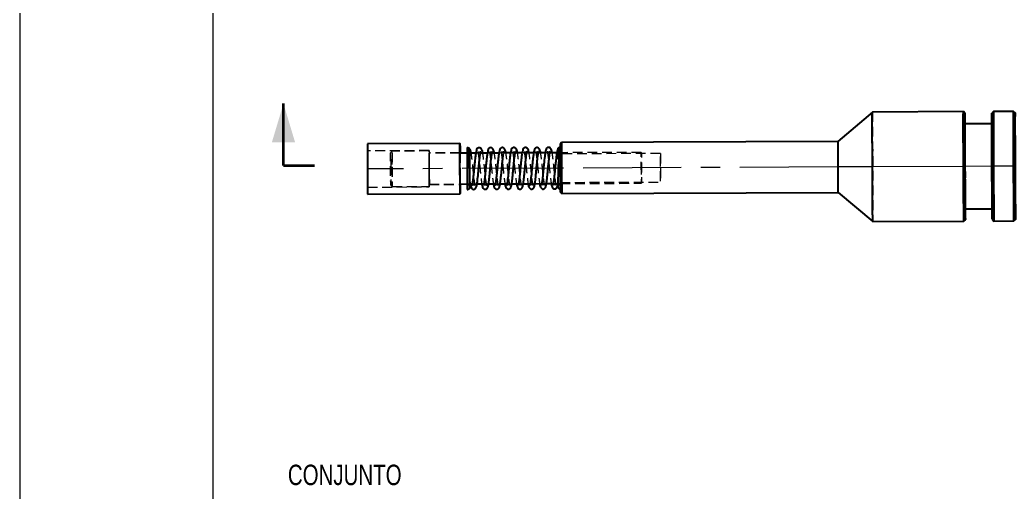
# Model space of a CAD drawing. Header units: millimetres. Extents: x 0 to 210, y 0 to 297.
# Drawn here: x 0 to 129.1, y 84.7 to 145.9 of the extents above; entities that cross this region are included whole.
import ezdxf

# ---------------------------------------------------------------- set-up
doc = ezdxf.new("R2010")
doc.units = ezdxf.units.MM
for name, pattern in [('CENTERX2', [20.32, 12.7, -2.54, 2.54, -2.54]), ('HIDDEN', [1.905, 1.27, -0.635]), ('PHANTOM', [12.7, 6.35, -1.27, 1.27, -1.27, 1.27, -1.27])]:
    doc.linetypes.add(name, pattern=pattern)
doc.layers.add('COTAS', color=7, linetype='Continuous')
doc.styles.add('SLDTEXTSTYLE1', font='TXT', dxfattribs={"width": 0.75})

# ---------------------------------------------------------------- blocks, each defined once
blk = doc.blocks.new('Bloco2')
at = {"color": 7, "linetype": 'Continuous', "lineweight": 18}
for p, q in [((0.04, 297.06), (0.04, 0.06)), ((25.04, 292.06), (25.04, 5.06))]:
    blk.add_line(p, q, dxfattribs=at)

msp = doc.modelspace()

# ---------------------------------------------------------------- linework, layer by layer
at = {"color": 7, "linetype": 'Continuous', "lineweight": 35}
msp.add_line((34.17, 127.04), (34.17, 135.04), dxfattribs=at)
at = {"color": 7, "linetype": 'Continuous', "lineweight": 25}
for p, q in [((110.5, 133.95), (106.02, 130.13)), ((122.3, 134), (110.5, 133.95)), ((110.5, 133.91), (110.5, 133.95)), ((122.5, 133.8), (122.3, 134)), ((122.3, 133.97), (122.3, 134)), ((126.2, 134.02), (126, 133.82)), ((128.8, 134.03), (126.2, 134.02)), ((129, 133.83), (128.8, 134.03)), ((128.8, 133.99), (128.8, 134.03)), ((125.99, 132.42), (122.51, 132.4)), ((122.51, 132.37), (122.51, 132.4)), ((57.05, 129.87), (45.05, 129.82)), ((57.98, 129.31), (57.98, 129.32)), ((70.22, 129.98), (70.02, 129.78)), ((106.02, 130.13), (70.22, 129.98)), ((106.02, 130.11), (106.02, 130.13)), ((57.97, 128.63), (57.05, 128.62)), ((59.11, 128.63), (58.32, 128.63)), ((60.61, 128.64), (59.7, 128.63)), ((62.11, 128.64), (61.2, 128.64)), ((63.61, 128.65), (62.7, 128.65)), ((65.11, 128.66), (64.2, 128.65)), ((66.61, 128.66), (65.7, 128.66)), ((68.11, 128.67), (67.2, 128.67)), ((69.61, 128.68), (68.7, 128.67)), ((57.07, 124.62), (57.99, 124.63)), ((58.34, 124.63), (58.65, 124.63)), ((59.26, 124.63), (60.15, 124.63)), ((60.76, 124.64), (61.65, 124.64)), ((62.26, 124.64), (63.15, 124.65)), ((63.76, 124.65), (64.65, 124.65)), ((65.26, 124.66), (66.15, 124.66)), ((66.76, 124.66), (67.65, 124.67)), ((68.26, 124.67), (69.15, 124.67)), ((45.08, 123.32), (57.08, 123.37)), ((70.05, 123.58), (70.25, 123.38)), ((70.25, 123.38), (106.05, 123.53)), ((106.05, 123.53), (110.56, 119.75)), ((122.56, 121.4), (126.04, 121.42)), ((110.56, 119.75), (122.36, 119.8)), ((122.36, 119.8), (122.56, 120)), ((126.06, 120.02), (126.26, 119.82)), ((126.26, 119.82), (128.86, 119.83)), ((128.86, 119.83), (129.06, 120.03))]:
    msp.add_line(p, q, dxfattribs=at)
at = {"color": 7, "linetype": 'HIDDEN', "lineweight": 18}
for p, q in [((126.01, 132.42), (125.99, 132.42)), ((53.05, 128.95), (45.05, 128.92)), ((48.25, 128.88), (48.05, 128.68)), ((53.05, 128.9), (48.25, 128.88)), ((57.05, 128.67), (53.05, 128.65)), ((57.05, 128.62), (53.05, 128.6)), ((58.32, 128.63), (57.97, 128.63)), ((59.7, 128.63), (59.11, 128.63)), ((61.2, 128.64), (60.61, 128.64)), ((62.7, 128.65), (62.11, 128.64)), ((64.2, 128.65), (63.61, 128.65)), ((65.7, 128.66), (65.11, 128.66)), ((67.2, 128.67), (66.61, 128.66)), ((68.7, 128.67), (68.11, 128.67)), ((70.02, 128.68), (69.61, 128.68)), ((70.05, 128.66), (70.02, 128.66)), ((83.02, 128.58), (70.02, 128.53)), ((80.55, 128.72), (70.05, 128.68)), ((45.07, 124.22), (53.07, 124.25)), ((48.07, 124.48), (48.27, 124.28)), ((48.27, 124.28), (53.07, 124.3)), ((53.07, 124.6), (57.07, 124.62)), ((53.07, 124.55), (57.07, 124.57)), ((57.08, 124.99), (57.08, 124.62)), ((57.99, 124.63), (58.34, 124.63)), ((58.65, 124.63), (59.26, 124.63)), ((60.15, 124.63), (60.76, 124.64)), ((61.65, 124.64), (62.26, 124.64)), ((63.15, 124.65), (63.76, 124.65)), ((64.65, 124.65), (65.26, 124.66)), ((66.15, 124.66), (66.76, 124.66)), ((67.65, 124.67), (68.26, 124.67)), ((69.15, 124.67), (70.04, 124.68)), ((70.04, 124.83), (83.04, 124.88)), ((70.04, 124.7), (70.07, 124.7)), ((70.07, 124.68), (80.57, 124.72)), ((70.05, 123.59), (70.05, 123.58)), ((126.04, 121.42), (126.05, 121.42)), ((126.06, 120.05), (126.06, 120.02))]:
    msp.add_line(p, q, dxfattribs=at)
at = {"color": 7, "linetype": 'PHANTOM', "lineweight": 35}
msp.add_line((34.17, 127.04), (38.17, 127.04), dxfattribs=at)
at = {"color": 7, "linetype": 'Continuous', "lineweight": 25, "flags": 128}
for points in [[(110.56, 119.75), (110.56, 119.75), (110.56, 119.8), (110.56, 119.93), (110.55, 120.14), (110.55, 120.43), (110.54, 120.79), (110.54, 121.23), (110.54, 121.73), (110.53, 122.29), (110.53, 122.91), (110.52, 123.57), (110.52, 124.27), (110.51, 125), (110.51, 125.75), (110.51, 126.52), (110.5, 127.29), (110.5, 128.05), (110.5, 128.8), (110.5, 129.53), (110.49, 130.22), (110.49, 130.88), (110.49, 131.49), (110.49, 132.04), (110.49, 132.53), (110.49, 132.96), (110.49, 133.32), (110.49, 133.6), (110.5, 133.8), (110.5, 133.91)], [(122.36, 119.8), (122.36, 119.8), (122.36, 119.85), (122.36, 119.98), (122.35, 120.19), (122.35, 120.48), (122.34, 120.84), (122.34, 121.28), (122.34, 121.78), (122.33, 122.34), (122.33, 122.96), (122.32, 123.62), (122.32, 124.32), (122.31, 125.05), (122.31, 125.8), (122.31, 126.57), (122.3, 127.34), (122.3, 128.1), (122.3, 128.85), (122.3, 129.58), (122.29, 130.27), (122.29, 130.93), (122.29, 131.54), (122.29, 132.09), (122.29, 132.59), (122.29, 133.01), (122.29, 133.37), (122.29, 133.65), (122.3, 133.85), (122.3, 133.97)], [(122.5, 133.77), (122.5, 133.65), (122.5, 133.45), (122.49, 133.17), (122.49, 132.81), (122.49, 132.39), (122.49, 131.89), (122.49, 131.34), (122.49, 130.73), (122.5, 130.07), (122.5, 129.38), (122.5, 128.66), (122.5, 127.91), (122.51, 127.16), (122.51, 126.4), (122.51, 125.64), (122.52, 124.9), (122.52, 124.19), (122.52, 123.51), (122.53, 122.87), (122.53, 122.28), (122.54, 121.74), (122.54, 121.27), (122.55, 120.86), (122.55, 120.53), (122.55, 120.28), (122.56, 120.11), (122.56, 120.02), (122.56, 120.01), (122.56, 120.09), (122.57, 120.25), (122.57, 120.49), (122.57, 120.8), (122.57, 121.2), (122.57, 121.4)], [(122.52, 132.4), (122.52, 132.75), (122.52, 133.12), (122.51, 133.41), (122.51, 133.62), (122.51, 133.75), (122.5, 133.8), (122.5, 133.77)], [(126.06, 120.02), (126.06, 120.02), (126.06, 120.07), (126.05, 120.2), (126.05, 120.41), (126.05, 120.7), (126.04, 121.07), (126.04, 121.51), (126.03, 122.02), (126.03, 122.58), (126.03, 123.2), (126.02, 123.86), (126.02, 124.56), (126.01, 125.29), (126.01, 126.03), (126.01, 126.79), (126, 127.55), (126, 128.3), (126, 129.04), (126, 129.75), (125.99, 130.42), (125.99, 131.05), (125.99, 131.64), (125.99, 132.16), (125.99, 132.62), (125.99, 133.02), (125.99, 133.33), (126, 133.57), (126, 133.73), (126, 133.81), (126, 133.82)], [(126.2, 134.02), (126.2, 133.98), (126.2, 133.86), (126.19, 133.66), (126.19, 133.38), (126.19, 133.03), (126.19, 132.6), (126.19, 132.11), (126.19, 131.55), (126.19, 130.95), (126.19, 130.29), (126.2, 129.59), (126.2, 128.87), (126.2, 128.12), (126.2, 127.35), (126.21, 126.59), (126.21, 125.82), (126.21, 125.07), (126.22, 124.34), (126.22, 123.64), (126.23, 122.98), (126.23, 122.36), (126.24, 121.8), (126.24, 121.3), (126.24, 120.86), (126.25, 120.5), (126.25, 120.21), (126.26, 120), (126.26, 119.87), (126.26, 119.82), (126.26, 119.82)], [(128.86, 119.83), (128.86, 119.83), (128.86, 119.88), (128.86, 120.01), (128.85, 120.22), (128.85, 120.51), (128.84, 120.87), (128.84, 121.31), (128.84, 121.81), (128.83, 122.37), (128.83, 122.99), (128.82, 123.65), (128.82, 124.35), (128.81, 125.08), (128.81, 125.83), (128.81, 126.6), (128.8, 127.37), (128.8, 128.13), (128.8, 128.88), (128.8, 129.61), (128.79, 130.3), (128.79, 130.96), (128.79, 131.57), (128.79, 132.12), (128.79, 132.61), (128.79, 133.04), (128.79, 133.39), (128.79, 133.67), (128.8, 133.87), (128.8, 133.99)], [(129, 133.8), (129, 133.68), (129, 133.48), (128.99, 133.2), (128.99, 132.84), (128.99, 132.41), (128.99, 131.92), (128.99, 131.37), (128.99, 130.76), (129, 130.1), (129, 129.41), (129, 128.69), (129, 127.94), (129.01, 127.18), (129.01, 126.42), (129.01, 125.67), (129.02, 124.93), (129.02, 124.22), (129.02, 123.54), (129.03, 122.9), (129.03, 122.3), (129.04, 121.77), (129.04, 121.3), (129.05, 120.89), (129.05, 120.56), (129.05, 120.31), (129.06, 120.14), (129.06, 120.04), (129.06, 120.04), (129.06, 120.11), (129.07, 120.27), (129.07, 120.51), (129.07, 120.83), (129.07, 121.22), (129.07, 121.69), (129.07, 122.21), (129.07, 122.79), (129.07, 123.43), (129.07, 124.1), (129.06, 124.81), (129.06, 125.55), (129.06, 126.3), (129.06, 127.06), (129.05, 127.82), (129.05, 128.56), (129.04, 129.29), (129.04, 129.99), (129.04, 130.65), (129.03, 131.27), (129.03, 131.83), (129.02, 132.34), (129.02, 132.78), (129.02, 133.14), (129.01, 133.44), (129.01, 133.65), (129, 133.78), (129, 133.83), (129, 133.8)], [(122.56, 121.4), (122.55, 121.42), (122.55, 121.52), (122.55, 121.7), (122.54, 121.96), (122.54, 122.29), (122.54, 122.7), (122.53, 123.16), (122.53, 123.69), (122.53, 124.26), (122.52, 124.87), (122.52, 125.51), (122.51, 126.18), (122.51, 126.86), (122.51, 127.53), (122.51, 128.2), (122.5, 128.84), (122.5, 129.46), (122.5, 130.04), (122.5, 130.57), (122.5, 131.05), (122.5, 131.46), (122.5, 131.8), (122.5, 132.07), (122.5, 132.26), (122.51, 132.37)], [(57.08, 124.62), (57.08, 124.56), (57.08, 124.19), (57.08, 123.87), (57.08, 123.63), (57.08, 123.47), (57.08, 123.38), (57.08, 123.38), (57.07, 123.47), (57.07, 123.63), (57.07, 123.88), (57.06, 124.19), (57.06, 124.57), (57.06, 125), (57.06, 125.47), (57.05, 125.98), (57.05, 126.49), (57.05, 127.02), (57.05, 127.53), (57.05, 128.02), (57.04, 128.47), (57.04, 128.88), (57.04, 129.22), (57.04, 129.5), (57.05, 129.71), (57.05, 129.83), (57.05, 129.87), (57.05, 129.83), (57.05, 129.7), (57.06, 129.5), (57.06, 129.22), (57.06, 128.87), (57.06, 128.62)], [(57.07, 124.62), (57.07, 124.57), (57.07, 124.6), (57.07, 124.71), (57.07, 124.9), (57.06, 125.16), (57.06, 125.48), (57.06, 125.85), (57.06, 126.25), (57.05, 126.66), (57.05, 127.07), (57.05, 127.46), (57.05, 127.82), (57.05, 128.13), (57.05, 128.38), (57.05, 128.56), (57.05, 128.65), (57.05, 128.67), (57.06, 128.62)]]:
    msp.add_lwpolyline(points, dxfattribs=at)
at = {"color": 7, "linetype": 'HIDDEN', "lineweight": 18, "flags": 128}
for points in [[(110.5, 133.95), (110.5, 133.95), (110.5, 133.9), (110.51, 133.77), (110.51, 133.56), (110.52, 133.27), (110.52, 132.91), (110.52, 132.47), (110.53, 131.97), (110.53, 131.41), (110.54, 130.79), (110.54, 130.13), (110.54, 129.43), (110.55, 128.7), (110.55, 127.95), (110.56, 127.18), (110.56, 126.41), (110.56, 125.65), (110.56, 124.9), (110.57, 124.18), (110.57, 123.48), (110.57, 122.82), (110.57, 122.22), (110.57, 121.66), (110.57, 121.17), (110.57, 120.74), (110.57, 120.39), (110.57, 120.11), (110.57, 119.91), (110.56, 119.79), (110.56, 119.75)], [(122.3, 134), (122.3, 134), (122.3, 133.95), (122.31, 133.82), (122.31, 133.61), (122.31, 133.32), (122.32, 132.96), (122.32, 132.52), (122.33, 132.02), (122.33, 131.46), (122.34, 130.84), (122.34, 130.18), (122.34, 129.48), (122.35, 128.75), (122.35, 128), (122.36, 127.23), (122.36, 126.47), (122.36, 125.7), (122.36, 124.95), (122.37, 124.23), (122.37, 123.53), (122.37, 122.87), (122.37, 122.27), (122.37, 121.71), (122.37, 121.22), (122.37, 120.79), (122.37, 120.44), (122.37, 120.16), (122.37, 119.96), (122.36, 119.84), (122.36, 119.8)], [(126, 133.82), (126, 133.8), (126.01, 133.71), (126.01, 133.54), (126.01, 133.29), (126.02, 132.96), (126.02, 132.55), (126.03, 132.08), (126.03, 131.54), (126.03, 130.95), (126.04, 130.31), (126.04, 129.63), (126.05, 128.92), (126.05, 128.18), (126.05, 127.42), (126.06, 126.66), (126.06, 125.91), (126.06, 125.16), (126.07, 124.44), (126.07, 123.75), (126.07, 123.09), (126.07, 122.48), (126.07, 121.93), (126.07, 121.43), (126.07, 121.01), (126.07, 120.65), (126.07, 120.37), (126.07, 120.17), (126.06, 120.05)], [(126.26, 119.82), (126.26, 119.85), (126.27, 119.97), (126.27, 120.17), (126.27, 120.45), (126.27, 120.81), (126.27, 121.23), (126.27, 121.73), (126.27, 122.28), (126.27, 122.89), (126.27, 123.55), (126.27, 124.24), (126.26, 124.97), (126.26, 125.72), (126.26, 126.48), (126.26, 127.25), (126.25, 128.02), (126.25, 128.77), (126.24, 129.5), (126.24, 130.2), (126.24, 130.86), (126.23, 131.48), (126.23, 132.04), (126.22, 132.54), (126.22, 132.98), (126.21, 133.34), (126.21, 133.63), (126.21, 133.84), (126.2, 133.97), (126.2, 134.02), (126.2, 134.02)], [(128.8, 134.03), (128.8, 134.03), (128.8, 133.98), (128.81, 133.85), (128.81, 133.64), (128.81, 133.35), (128.82, 132.99), (128.82, 132.55), (128.83, 132.05), (128.83, 131.49), (128.84, 130.87), (128.84, 130.21), (128.84, 129.51), (128.85, 128.78), (128.85, 128.03), (128.86, 127.26), (128.86, 126.49), (128.86, 125.73), (128.86, 124.98), (128.87, 124.25), (128.87, 123.56), (128.87, 122.9), (128.87, 122.29), (128.87, 121.74), (128.87, 121.25), (128.87, 120.82), (128.87, 120.46), (128.87, 120.18), (128.87, 119.98), (128.86, 119.87), (128.86, 119.83)], [(122.51, 132.4), (122.51, 132.4), (122.51, 132.34), (122.51, 132.21), (122.52, 131.99), (122.52, 131.69), (122.52, 131.32), (122.53, 130.88), (122.53, 130.39), (122.54, 129.84), (122.54, 129.24), (122.54, 128.62), (122.55, 127.96), (122.55, 127.29), (122.55, 126.61), (122.56, 125.94), (122.56, 125.28), (122.56, 124.65), (122.56, 124.05), (122.56, 123.49), (122.56, 122.99), (122.56, 122.54), (122.56, 122.16), (122.56, 121.86), (122.56, 121.63), (122.56, 121.48), (122.56, 121.41), (122.56, 121.4)], [(122.57, 121.4), (122.57, 121.66), (122.57, 122.18), (122.57, 122.77), (122.57, 123.4), (122.57, 124.07), (122.56, 124.78), (122.56, 125.52), (122.56, 126.27), (122.56, 127.03), (122.55, 127.79), (122.55, 128.53), (122.54, 129.26), (122.54, 129.96), (122.54, 130.62), (122.53, 131.24), (122.53, 131.8), (122.52, 132.31), (122.52, 132.4)], [(126.01, 132.39), (126.01, 132.42), (126.01, 132.36), (126.01, 132.22), (126.02, 132), (126.02, 131.7), (126.02, 131.34), (126.03, 130.9), (126.03, 130.4), (126.04, 129.85), (126.04, 129.26), (126.04, 128.63), (126.05, 127.97), (126.05, 127.3), (126.05, 126.63), (126.06, 125.95), (126.06, 125.3), (126.06, 124.66), (126.06, 124.06), (126.06, 123.51), (126.06, 123), (126.06, 122.56), (126.06, 122.18), (126.06, 121.87), (126.06, 121.64), (126.06, 121.49), (126.06, 121.42), (126.05, 121.44), (126.05, 121.53), (126.05, 121.71), (126.04, 121.97), (126.04, 122.31), (126.04, 122.71), (126.03, 123.18), (126.03, 123.7), (126.03, 124.27), (126.02, 124.89), (126.02, 125.53), (126.01, 126.19), (126.01, 126.87), (126.01, 127.55), (126.01, 128.21), (126, 128.86), (126, 129.48), (126, 130.06), (126, 130.59), (126, 131.06), (126, 131.48), (126, 131.82), (126, 132.09), (126, 132.28), (126.01, 132.39)], [(70.02, 129.36), (70.02, 129.37), (70.02, 129.29), (70.03, 129.13), (70.03, 128.89), (70.03, 128.58), (70.03, 128.21), (70.04, 127.79), (70.04, 127.33), (70.04, 126.85), (70.04, 126.37), (70.05, 125.89), (70.05, 125.45), (70.05, 125.04), (70.05, 124.68), (70.05, 124.39), (70.05, 124.17), (70.05, 124.03), (70.04, 123.98), (70.04, 124.01), (70.04, 124.13), (70.04, 124.33), (70.03, 124.61), (70.03, 124.95), (70.03, 125.35), (70.03, 125.79), (70.02, 126.26), (70.02, 126.74), (70.02, 127.23), (70.02, 127.69), (70.02, 128.12), (70.02, 128.5), (70.02, 128.83), (70.02, 129.09), (70.02, 129.27), (70.02, 129.36)], [(45.07, 125.39), (45.08, 125.03), (45.08, 124.72), (45.08, 124.48), (45.07, 124.31), (45.07, 124.23), (45.07, 124.23), (45.07, 124.32), (45.07, 124.48), (45.06, 124.72), (45.06, 125.03), (45.06, 125.4), (45.06, 125.8), (45.06, 126.24), (45.05, 126.68), (45.05, 127.13), (45.05, 127.55), (45.05, 127.94), (45.05, 128.27), (45.05, 128.55), (45.05, 128.75), (45.05, 128.88), (45.05, 128.92), (45.05, 128.88), (45.06, 128.75), (45.06, 128.55), (45.06, 128.27), (45.06, 127.93), (45.07, 127.54), (45.07, 127.12), (45.07, 126.68), (45.07, 126.23), (45.07, 125.8), (45.07, 125.39)], [(48.07, 127.1), (48.07, 126.68), (48.07, 126.26), (48.07, 125.84), (48.07, 125.46), (48.07, 125.13), (48.07, 124.85), (48.07, 124.65), (48.07, 124.52), (48.07, 124.48), (48.07, 124.53), (48.07, 124.66), (48.07, 124.87), (48.06, 125.14), (48.06, 125.48), (48.06, 125.86), (48.06, 126.28), (48.05, 126.7), (48.05, 127.12), (48.05, 127.52), (48.05, 127.88), (48.05, 128.18), (48.05, 128.42), (48.05, 128.59), (48.05, 128.67), (48.05, 128.67), (48.06, 128.58), (48.06, 128.41), (48.06, 128.17), (48.06, 127.86), (48.07, 127.5), (48.07, 127.1)], [(48.27, 127.15), (48.27, 127.56), (48.26, 127.94), (48.26, 128.27), (48.26, 128.53), (48.26, 128.73), (48.25, 128.85), (48.25, 128.88), (48.25, 128.84), (48.25, 128.71), (48.25, 128.51), (48.25, 128.23), (48.25, 127.9), (48.25, 127.52), (48.25, 127.1), (48.25, 126.67), (48.26, 126.23), (48.26, 125.81), (48.26, 125.41), (48.26, 125.06), (48.26, 124.76), (48.27, 124.53), (48.27, 124.37), (48.27, 124.29), (48.27, 124.3), (48.27, 124.38), (48.27, 124.55), (48.28, 124.79), (48.28, 125.1), (48.27, 125.45), (48.27, 125.85), (48.27, 126.28), (48.27, 126.72), (48.27, 127.15)], [(53.07, 125.43), (53.08, 125.06), (53.08, 124.76), (53.07, 124.51), (53.07, 124.35), (53.07, 124.26), (53.07, 124.27), (53.07, 124.35), (53.07, 124.52), (53.06, 124.76), (53.06, 125.07), (53.06, 125.43), (53.06, 125.84), (53.06, 126.27), (53.05, 126.72), (53.05, 127.16), (53.05, 127.58), (53.05, 127.97), (53.05, 128.31), (53.05, 128.58), (53.05, 128.79), (53.05, 128.91), (53.05, 128.95), (53.05, 128.91), (53.06, 128.79), (53.06, 128.58), (53.06, 128.3), (53.06, 127.97), (53.07, 127.58), (53.07, 127.16), (53.07, 126.71), (53.07, 126.27), (53.07, 125.83), (53.07, 125.43)], [(53.07, 127.17), (53.07, 126.74), (53.07, 126.3), (53.07, 125.88), (53.07, 125.48), (53.07, 125.12), (53.07, 124.81), (53.07, 124.57), (53.07, 124.4), (53.07, 124.32), (53.07, 124.31), (53.07, 124.39), (53.07, 124.55), (53.06, 124.78), (53.06, 125.08), (53.06, 125.43), (53.06, 125.83), (53.06, 126.25), (53.05, 126.69), (53.05, 127.12), (53.05, 127.54), (53.05, 127.92), (53.05, 128.25), (53.05, 128.53), (53.05, 128.73), (53.05, 128.86), (53.05, 128.9), (53.05, 128.87), (53.06, 128.75), (53.06, 128.55), (53.06, 128.29), (53.06, 127.96), (53.07, 127.58), (53.07, 127.17)], [(53.07, 125.58), (53.07, 125.24), (53.07, 124.96), (53.07, 124.75), (53.07, 124.61), (53.07, 124.56), (53.07, 124.58), (53.07, 124.7), (53.07, 124.88), (53.06, 125.14), (53.06, 125.46), (53.06, 125.83), (53.06, 126.23), (53.05, 126.64), (53.05, 127.05), (53.05, 127.45), (53.05, 127.81), (53.05, 128.12), (53.05, 128.36), (53.05, 128.54), (53.05, 128.64), (53.05, 128.65), (53.06, 128.58), (53.06, 128.43), (53.06, 128.2), (53.06, 127.91), (53.06, 127.57), (53.07, 127.18), (53.07, 126.77), (53.07, 126.36), (53.07, 125.96), (53.07, 125.58)], [(53.07, 127.1), (53.07, 126.68), (53.07, 126.27), (53.07, 125.86), (53.07, 125.49), (53.07, 125.17), (53.07, 124.91), (53.07, 124.73), (53.07, 124.63), (53.07, 124.61), (53.07, 124.68), (53.07, 124.83), (53.06, 125.07), (53.06, 125.37), (53.06, 125.72), (53.06, 126.11), (53.06, 126.53), (53.05, 126.94), (53.05, 127.35), (53.05, 127.72), (53.05, 128.04), (53.05, 128.3), (53.05, 128.48), (53.05, 128.58), (53.05, 128.6), (53.06, 128.53), (53.06, 128.37), (53.06, 128.14), (53.06, 127.84), (53.06, 127.49), (53.07, 127.1)], [(57.06, 128.62), (57.06, 128.46), (57.07, 128.01), (57.07, 127.52), (57.07, 127.01), (57.07, 126.49), (57.08, 125.97), (57.08, 125.47), (57.08, 124.99)], [(58, 124.54), (58, 124.62), (58, 124.8), (58, 125.04), (58, 125.35), (58, 125.72), (58, 126.12), (58, 126.54), (58, 126.96), (57.99, 127.37), (57.99, 127.75), (57.99, 128.09), (57.99, 128.36), (57.98, 128.57), (57.98, 128.69), (57.98, 128.73), (57.98, 128.68), (57.98, 128.55), (57.98, 128.34), (57.98, 128.06), (57.98, 127.72), (57.98, 127.34), (57.98, 126.93), (57.98, 126.5), (57.98, 126.08), (57.99, 125.68), (57.99, 125.32), (57.99, 125.02), (57.99, 124.78), (58, 124.61), (58, 124.53), (58, 124.54)], [(70.02, 128.76), (70.02, 128.68), (70.02, 128.5), (70.02, 128.26), (70.02, 127.95), (70.02, 127.59), (70.02, 127.19), (70.02, 126.77), (70.03, 126.34), (70.03, 125.93), (70.03, 125.55), (70.03, 125.22), (70.04, 124.94), (70.04, 124.74), (70.04, 124.62), (70.04, 124.58), (70.04, 124.62), (70.04, 124.75), (70.04, 124.96), (70.04, 125.24), (70.04, 125.58), (70.04, 125.96), (70.04, 126.38), (70.04, 126.8), (70.04, 127.22), (70.03, 127.62), (70.03, 127.98), (70.03, 128.28), (70.03, 128.52), (70.03, 128.69), (70.02, 128.77), (70.02, 128.76)], [(70.04, 127.17), (70.04, 126.76), (70.04, 126.34), (70.04, 125.94), (70.04, 125.57), (70.04, 125.24), (70.04, 124.99), (70.04, 124.8), (70.04, 124.7), (70.04, 124.68), (70.04, 124.75), (70.04, 124.91), (70.03, 125.14), (70.03, 125.44), (70.03, 125.79), (70.03, 126.19), (70.03, 126.6), (70.02, 127.02), (70.02, 127.42), (70.02, 127.79), (70.02, 128.11), (70.02, 128.37), (70.02, 128.55), (70.02, 128.66), (70.02, 128.67), (70.03, 128.6), (70.03, 128.45), (70.03, 128.21), (70.03, 127.92), (70.03, 127.56), (70.04, 127.17)], [(70.04, 127.16), (70.04, 126.75), (70.04, 126.34), (70.04, 125.94), (70.04, 125.58), (70.04, 125.26), (70.04, 125), (70.04, 124.82), (70.04, 124.72), (70.04, 124.7), (70.04, 124.77), (70.04, 124.92), (70.03, 125.15), (70.03, 125.45), (70.03, 125.8), (70.03, 126.19), (70.03, 126.6), (70.02, 127.01), (70.02, 127.41), (70.02, 127.78), (70.02, 128.1), (70.02, 128.35), (70.02, 128.54), (70.02, 128.64), (70.02, 128.66), (70.03, 128.58), (70.03, 128.43), (70.03, 128.2), (70.03, 127.9), (70.03, 127.55), (70.04, 127.16)], [(70.02, 128.52), (70.03, 128.51), (70.03, 128.43), (70.03, 128.26), (70.03, 128.01), (70.03, 127.7), (70.04, 127.35), (70.04, 126.96), (70.04, 126.56), (70.04, 126.17), (70.04, 125.8), (70.04, 125.47), (70.04, 125.2), (70.04, 124.99), (70.04, 124.87), (70.04, 124.83), (70.04, 124.87), (70.04, 125), (70.03, 125.21), (70.03, 125.49), (70.03, 125.82), (70.03, 126.2), (70.03, 126.59), (70.02, 126.99), (70.02, 127.37), (70.02, 127.73), (70.02, 128.03), (70.02, 128.27), (70.02, 128.43), (70.02, 128.52)], [(70.07, 127.17), (70.07, 126.76), (70.07, 126.34), (70.07, 125.94), (70.07, 125.57), (70.07, 125.24), (70.07, 124.99), (70.07, 124.8), (70.07, 124.7), (70.07, 124.68), (70.07, 124.75), (70.07, 124.91), (70.06, 125.14), (70.06, 125.44), (70.06, 125.79), (70.06, 126.19), (70.05, 126.6), (70.05, 127.02), (70.05, 127.42), (70.05, 127.79), (70.05, 128.11), (70.05, 128.37), (70.05, 128.55), (70.05, 128.66), (70.05, 128.67), (70.06, 128.6), (70.06, 128.45), (70.06, 128.21), (70.06, 127.92), (70.06, 127.56), (70.07, 127.17)], [(70.07, 127.16), (70.07, 126.75), (70.07, 126.34), (70.07, 125.94), (70.07, 125.58), (70.07, 125.26), (70.07, 125), (70.07, 124.82), (70.07, 124.72), (70.07, 124.7), (70.07, 124.77), (70.07, 124.92), (70.06, 125.15), (70.06, 125.45), (70.06, 125.8), (70.06, 126.19), (70.05, 126.6), (70.05, 127.01), (70.05, 127.41), (70.05, 127.78), (70.05, 128.1), (70.05, 128.35), (70.05, 128.54), (70.05, 128.64), (70.05, 128.66), (70.06, 128.58), (70.06, 128.43), (70.06, 128.2), (70.06, 127.9), (70.06, 127.55), (70.07, 127.16)], [(80.56, 126.23), (80.55, 126.64), (80.55, 127.06), (80.55, 127.46), (80.55, 127.83), (80.55, 128.16), (80.55, 128.41), (80.55, 128.6), (80.55, 128.7), (80.55, 128.72), (80.56, 128.65), (80.56, 128.49), (80.56, 128.26), (80.56, 127.96), (80.56, 127.61), (80.57, 127.21), (80.57, 126.8), (80.57, 126.38), (80.57, 125.98), (80.57, 125.61), (80.57, 125.29), (80.57, 125.03), (80.57, 124.85), (80.57, 124.74), (80.57, 124.73), (80.57, 124.8), (80.57, 124.95), (80.56, 125.19), (80.56, 125.48), (80.56, 125.84), (80.56, 126.23)], [(83.02, 128.57), (83.02, 128.57), (83.03, 128.48), (83.03, 128.31), (83.03, 128.07), (83.03, 127.76), (83.04, 127.41), (83.04, 127.02), (83.04, 126.62), (83.04, 126.23), (83.04, 125.85), (83.04, 125.53), (83.04, 125.25), (83.04, 125.05), (83.04, 124.92), (83.04, 124.88), (83.04, 124.93), (83.04, 125.06), (83.03, 125.27), (83.03, 125.55), (83.03, 125.88), (83.03, 126.25), (83.03, 126.65), (83.02, 127.05), (83.02, 127.43), (83.02, 127.78), (83.02, 128.09), (83.02, 128.33), (83.02, 128.49), (83.02, 128.57)]]:
    msp.add_lwpolyline(points, dxfattribs=at)
at = {"color": 7, "linetype": 'Continuous', "lineweight": 25}
for centre, radius, start, end in [((398.62, 128.09), 353.58, 179.7191, 180.7724), ((369.9, 128.02), 311.93, 179.7634, 180.7512), ((58.02, 129.01), 0.299, 358.3524, 90.4337), ((70.02, 129.06), 0.3, 90.1722, 144.5709), ((404.51, 128.11), 334.5, 179.7148, 180.7768), ((410.72, 128.14), 340.51, 179.6905, 180.801), ((488.34, 128.53), 382.33, 179.7627, 180.7492)]:
    msp.add_arc(centre, radius, start, end, dxfattribs=at)
at = {"color": 7, "linetype": 'HIDDEN', "lineweight": 18}
for centre, radius, start, end in [((-291.14, 125.23), 336.22, 359.9507, 0.7821), ((-216.6, 125.45), 274.61, 359.6831, 0.8085), ((70.02, 129.06), 0.299, 167.7071, 270.5006), ((-282.42, 125.11), 352.47, 359.7541, 0.7593), ((-289.38, 125.14), 359.63, 359.72, 0.7715), ((-232.87, 125.38), 338.92, 359.6879, 0.8036), ((-236.04, 125.38), 293.11, 0.0414, 0.6331), ((58.02, 129.01), 0.299, 270.073, 358.0204), ((-29.08, 125.17), 86.16, 359.6377, 0.2847), ((-18.16, 124.26), 63.24, 359.1483, 0.6175)]:
    msp.add_arc(centre, radius, start, end, dxfattribs=at)
at = {"color": 7, "linetype": 'Continuous', "lineweight": 25}
for points, knots in [([(58.03, 129.32), (58.02, 129.32), (57.99, 129.33), (57.97, 129.32), (57.97, 129.32)], [0, 0, 0, 0, 0.814461, 1, 1, 1, 1]), ([(58.02, 129.31), (58.02, 129.31), (58.02, 129.32), (58.03, 129.31), (58.03, 129.3)], [0, 0, 0, 0, 0.041319, 1, 1, 1, 1]), ([(58.5, 128.63), (58.48, 128.7), (58.46, 128.86), (58.39, 129.06), (58.28, 129.21), (58.16, 129.3), (58.08, 129.31), (58.04, 129.31)], [0, 0, 0, 0, 0.266931, 0.530335, 0.659474, 0.829253, 1, 1, 1, 1]), ([(60, 128.63), (59.98, 128.71), (59.96, 128.86), (59.89, 129.07), (59.78, 129.22), (59.64, 129.31), (59.53, 129.34), (59.4, 129.31), (59.19, 129.12), (59.2, 129.02), (59.09, 128.59), (59.03, 128.15), (58.98, 127.7), (58.93, 127.23), (58.89, 126.75), (58.84, 126.27), (58.8, 125.81), (58.75, 125.4), (58.71, 125.04), (58.67, 124.77), (58.64, 124.55), (58.62, 124.47), (58.62, 124.46), (58.62, 124.46)], [0, 0, 0, 0, 0.04634, 0.092067, 0.114485, 0.143959, 0.182736, 0.206427, 0.233475, 0.320391, 0.397395, 0.462673, 0.519166, 0.574102, 0.628821, 0.682313, 0.736313, 0.789687, 0.840288, 0.887288, 0.932208, 0.978562, 1, 1, 1, 1]), ([(61.5, 128.64), (61.48, 128.72), (61.46, 128.87), (61.39, 129.07), (61.28, 129.23), (61.14, 129.32), (61.03, 129.34), (60.9, 129.32), (60.69, 129.13), (60.7, 129.02), (60.59, 128.6), (60.53, 128.16), (60.48, 127.7), (60.43, 127.24), (60.38, 126.76), (60.34, 126.28), (60.3, 125.82), (60.25, 125.4), (60.21, 125.05), (60.17, 124.77), (60.14, 124.56), (60.12, 124.47), (60.12, 124.46), (60.12, 124.46)], [0, 0, 0, 0, 0.046339, 0.092067, 0.114485, 0.143959, 0.182736, 0.206428, 0.233476, 0.320391, 0.397395, 0.462673, 0.519167, 0.574102, 0.628821, 0.682313, 0.736313, 0.789687, 0.840288, 0.887289, 0.932208, 0.978561, 1, 1, 1, 1]), ([(63, 128.65), (62.98, 128.72), (62.96, 128.88), (62.89, 129.08), (62.78, 129.23), (62.64, 129.33), (62.53, 129.35), (62.4, 129.32), (62.19, 129.13), (62.2, 129.03), (62.09, 128.6), (62.03, 128.16), (61.98, 127.71), (61.93, 127.25), (61.88, 126.77), (61.84, 126.29), (61.8, 125.83), (61.75, 125.41), (61.71, 125.06), (61.67, 124.78), (61.64, 124.57), (61.62, 124.48), (61.62, 124.47), (61.62, 124.47)], [0, 0, 0, 0, 0.046339, 0.092067, 0.114485, 0.143958, 0.182736, 0.206428, 0.233476, 0.320391, 0.397395, 0.462673, 0.519167, 0.574102, 0.628821, 0.682313, 0.736313, 0.789687, 0.840288, 0.887288, 0.932208, 0.978561, 1, 1, 1, 1]), ([(64.5, 128.65), (64.48, 128.73), (64.46, 128.88), (64.39, 129.09), (64.28, 129.24), (64.14, 129.33), (64.03, 129.36), (63.9, 129.33), (63.69, 129.14), (63.7, 129.04), (63.59, 128.61), (63.53, 128.17), (63.48, 127.72), (63.43, 127.25), (63.38, 126.77), (63.34, 126.29), (63.3, 125.83), (63.25, 125.41), (63.21, 125.06), (63.17, 124.79), (63.14, 124.57), (63.12, 124.49), (63.12, 124.48), (63.12, 124.47)], [0, 0, 0, 0, 0.04634, 0.092067, 0.114486, 0.143959, 0.182736, 0.206428, 0.233476, 0.320391, 0.397395, 0.462673, 0.519167, 0.574102, 0.628821, 0.682313, 0.736313, 0.789687, 0.840288, 0.887288, 0.932208, 0.978561, 1, 1, 1, 1]), ([(66, 128.66), (65.98, 128.74), (65.96, 128.89), (65.89, 129.09), (65.78, 129.25), (65.64, 129.34), (65.53, 129.36), (65.4, 129.34), (65.19, 129.15), (65.2, 129.04), (65.09, 128.62), (65.03, 128.18), (64.98, 127.72), (64.93, 127.26), (64.88, 126.78), (64.84, 126.3), (64.8, 125.84), (64.75, 125.42), (64.71, 125.07), (64.67, 124.79), (64.64, 124.58), (64.62, 124.49), (64.62, 124.48), (64.62, 124.48)], [0, 0, 0, 0, 0.04634, 0.092067, 0.114485, 0.143959, 0.182736, 0.206427, 0.233475, 0.320391, 0.397395, 0.462673, 0.519167, 0.574101, 0.628821, 0.682312, 0.736313, 0.789688, 0.840288, 0.887289, 0.932208, 0.978562, 1, 1, 1, 1]), ([(67.5, 128.67), (67.48, 128.74), (67.46, 128.9), (67.39, 129.1), (67.28, 129.25), (67.14, 129.34), (67.03, 129.37), (66.9, 129.34), (66.69, 129.15), (66.7, 129.05), (66.59, 128.62), (66.53, 128.18), (66.48, 127.73), (66.43, 127.27), (66.38, 126.79), (66.34, 126.31), (66.3, 125.85), (66.25, 125.43), (66.21, 125.07), (66.17, 124.8), (66.14, 124.59), (66.12, 124.5), (66.12, 124.49), (66.12, 124.49)], [0, 0, 0, 0, 0.04634, 0.092067, 0.114485, 0.143959, 0.182736, 0.206428, 0.233476, 0.320391, 0.397395, 0.462673, 0.519167, 0.574102, 0.628821, 0.682313, 0.736313, 0.789687, 0.840288, 0.887289, 0.932208, 0.978561, 1, 1, 1, 1]), ([(68.29, 129.25), (68.25, 129.18), (68.18, 129.04), (68.09, 128.63), (68.03, 128.19), (67.98, 127.74), (67.93, 127.27), (67.88, 126.79), (67.84, 126.31), (67.8, 125.85), (67.75, 125.43), (67.71, 125.08), (67.67, 124.81), (67.64, 124.59), (67.62, 124.51), (67.62, 124.5), (67.62, 124.49)], [0, 0, 0, 0, 0.113389, 0.213848, 0.299009, 0.37271, 0.444378, 0.515763, 0.585549, 0.655996, 0.725628, 0.791641, 0.852957, 0.911559, 0.972032, 1, 1, 1, 1]), ([(69, 128.67), (68.98, 128.75), (68.96, 128.9), (68.89, 129.11), (68.78, 129.26), (68.64, 129.35), (68.53, 129.38), (68.4, 129.35), (68.33, 129.28), (68.29, 129.25)], [0, 0, 0, 0, 0.198477, 0.394331, 0.49035, 0.616588, 0.782675, 0.884151, 1, 1, 1, 1]), ([(69.79, 129.25), (69.75, 129.18), (69.68, 129.05), (69.59, 128.64), (69.53, 128.19), (69.48, 127.74), (69.43, 127.28), (69.38, 126.8), (69.34, 126.32), (69.3, 125.86), (69.25, 125.44), (69.21, 125.09), (69.17, 124.81), (69.14, 124.6), (69.12, 124.51), (69.12, 124.5), (69.12, 124.5)], [0, 0, 0, 0, 0.113389, 0.213848, 0.299009, 0.37271, 0.444377, 0.515763, 0.585548, 0.655996, 0.725628, 0.791641, 0.852958, 0.911559, 0.972031, 1, 1, 1, 1]), ([(70.02, 129.37), (70.01, 129.37), (69.96, 129.38), (69.89, 129.35), (69.82, 129.3), (69.77, 129.25), (69.74, 129.19), (69.73, 129.16), (69.73, 129.15)], [0, 0, 0, 0, 0.105858, 0.361607, 0.567063, 0.740402, 0.885616, 1, 1, 1, 1]), ([(69.74, 124.6), (69.74, 124.61), (69.75, 124.69), (69.77, 125.02), (69.8, 125.6), (69.84, 126.38), (69.87, 127.22), (69.91, 128.04), (69.94, 128.73), (69.98, 129.19), (70.01, 129.29), (70.02, 129.34)], [0, 0, 0, 0, 0.021581, 0.11374, 0.235623, 0.3584, 0.487696, 0.622893, 0.758937, 0.896753, 1, 1, 1, 1]), ([(58.34, 124.25), (58.34, 124.25), (58.34, 124.25), (58.34, 124.27), (58.34, 124.32), (58.34, 124.46), (58.34, 124.67), (58.33, 124.94), (58.33, 125.27), (58.33, 125.64), (58.33, 126.04), (58.32, 126.46), (58.32, 126.88), (58.32, 127.3), (58.32, 127.7), (58.32, 128.06), (58.32, 128.38), (58.32, 128.64), (58.32, 128.84), (58.32, 128.96), (58.32, 128.99), (58.32, 129)], [0, 0, 0, 0, 0.0008984, 0.0262457, 0.0691714, 0.1251398, 0.184051, 0.2435039, 0.3030888, 0.3627182, 0.4223669, 0.4820242, 0.5416852, 0.601347, 0.6610063, 0.7206576, 0.7802959, 0.8399073, 0.8994531, 0.9587978, 1, 1, 1, 1]), ([(58.38, 124.63), (58.39, 124.55), (58.42, 124.4), (58.48, 124.18), (58.6, 124), (58.74, 123.93), (58.84, 123.92), (58.98, 123.96), (59.1, 124.07), (59.16, 124.19), (59.22, 124.39), (59.26, 124.63), (59.3, 124.92), (59.34, 125.28), (59.39, 125.71), (59.43, 126.17), (59.48, 126.66), (59.52, 127.14), (59.57, 127.61), (59.62, 128.06), (59.67, 128.45), (59.72, 128.75), (59.73, 128.79), (59.74, 128.81)], [0, 0, 0, 0, 0.043999, 0.090958, 0.144814, 0.169412, 0.189594, 0.208763, 0.229953, 0.276157, 0.32295, 0.369634, 0.417234, 0.467705, 0.520493, 0.574153, 0.626978, 0.680952, 0.735303, 0.790227, 0.85227, 0.923406, 1, 1, 1, 1]), ([(59.88, 124.63), (59.89, 124.56), (59.92, 124.41), (59.98, 124.19), (60.1, 124.01), (60.24, 123.94), (60.34, 123.93), (60.48, 123.97), (60.6, 124.08), (60.66, 124.2), (60.72, 124.4), (60.76, 124.63), (60.8, 124.93), (60.84, 125.29), (60.89, 125.71), (60.93, 126.18), (60.98, 126.67), (61.02, 127.15), (61.07, 127.62), (61.12, 128.07), (61.17, 128.45), (61.22, 128.75), (61.23, 128.79), (61.24, 128.82)], [0, 0, 0, 0, 0.043999, 0.090957, 0.144813, 0.169411, 0.189594, 0.208763, 0.229953, 0.276157, 0.32295, 0.369634, 0.417234, 0.467704, 0.520493, 0.574153, 0.626978, 0.680953, 0.735303, 0.790227, 0.85227, 0.923406, 1, 1, 1, 1]), ([(61.38, 124.64), (61.39, 124.57), (61.42, 124.41), (61.48, 124.2), (61.6, 124.01), (61.74, 123.95), (61.84, 123.94), (61.98, 123.97), (62.1, 124.08), (62.16, 124.2), (62.22, 124.41), (62.26, 124.64), (62.3, 124.93), (62.34, 125.3), (62.39, 125.72), (62.43, 126.19), (62.48, 126.67), (62.52, 127.16), (62.57, 127.63), (62.62, 128.07), (62.67, 128.46), (62.72, 128.76), (62.73, 128.8), (62.74, 128.82)], [0, 0, 0, 0, 0.043999, 0.090957, 0.144813, 0.169411, 0.189593, 0.208763, 0.229953, 0.276157, 0.32295, 0.369634, 0.417234, 0.467705, 0.520493, 0.574153, 0.626978, 0.680953, 0.735303, 0.790227, 0.85227, 0.923406, 1, 1, 1, 1]), ([(62.88, 124.65), (62.89, 124.57), (62.92, 124.42), (62.98, 124.2), (63.1, 124.02), (63.24, 123.95), (63.34, 123.94), (63.48, 123.98), (63.6, 124.09), (63.66, 124.21), (63.72, 124.41), (63.76, 124.64), (63.8, 124.94), (63.84, 125.3), (63.89, 125.73), (63.93, 126.19), (63.98, 126.68), (64.02, 127.16), (64.07, 127.63), (64.12, 128.08), (64.17, 128.47), (64.22, 128.76), (64.23, 128.81), (64.24, 128.83)], [0, 0, 0, 0, 0.043999, 0.090957, 0.144814, 0.169411, 0.189593, 0.208763, 0.229953, 0.276157, 0.32295, 0.369634, 0.417234, 0.467705, 0.520493, 0.574153, 0.626978, 0.680953, 0.735303, 0.790227, 0.85227, 0.923406, 1, 1, 1, 1]), ([(64.38, 124.65), (64.39, 124.58), (64.42, 124.43), (64.48, 124.21), (64.6, 124.03), (64.74, 123.96), (64.84, 123.95), (64.98, 123.99), (65.1, 124.1), (65.16, 124.22), (65.22, 124.42), (65.26, 124.65), (65.3, 124.95), (65.34, 125.31), (65.39, 125.73), (65.43, 126.2), (65.48, 126.68), (65.52, 127.17), (65.57, 127.64), (65.62, 128.09), (65.67, 128.47), (65.72, 128.77), (65.73, 128.81), (65.74, 128.84)], [0, 0, 0, 0, 0.043999, 0.090958, 0.144814, 0.169412, 0.189594, 0.208763, 0.229953, 0.276157, 0.32295, 0.369633, 0.417234, 0.467705, 0.520493, 0.574153, 0.626978, 0.680953, 0.735303, 0.790227, 0.85227, 0.923406, 1, 1, 1, 1]), ([(65.88, 124.66), (65.89, 124.59), (65.92, 124.43), (65.98, 124.22), (66.1, 124.03), (66.24, 123.97), (66.34, 123.95), (66.48, 123.99), (66.6, 124.1), (66.66, 124.22), (66.72, 124.43), (66.76, 124.66), (66.8, 124.95), (66.84, 125.32), (66.89, 125.74), (66.93, 126.21), (66.98, 126.69), (67.02, 127.18), (67.07, 127.64), (67.12, 128.09), (67.17, 128.48), (67.22, 128.78), (67.23, 128.82), (67.24, 128.84)], [0, 0, 0, 0, 0.043999, 0.090957, 0.144813, 0.169411, 0.189593, 0.208763, 0.229953, 0.276157, 0.32295, 0.369634, 0.417234, 0.467705, 0.520493, 0.574153, 0.626978, 0.680953, 0.735303, 0.790227, 0.85227, 0.923406, 1, 1, 1, 1]), ([(67.38, 124.67), (67.39, 124.59), (67.42, 124.44), (67.48, 124.22), (67.6, 124.04), (67.74, 123.97), (67.84, 123.96), (67.98, 124), (68.1, 124.11), (68.16, 124.23), (68.22, 124.43), (68.26, 124.66), (68.3, 124.96), (68.34, 125.32), (68.39, 125.75), (68.43, 126.21), (68.48, 126.7), (68.52, 127.18), (68.57, 127.65), (68.62, 128.1), (68.67, 128.49), (68.72, 128.78), (68.73, 128.83), (68.74, 128.85)], [0, 0, 0, 0, 0.043999, 0.090957, 0.144814, 0.169412, 0.189593, 0.208764, 0.229953, 0.276157, 0.32295, 0.369634, 0.417234, 0.467705, 0.520493, 0.574153, 0.626978, 0.680952, 0.735303, 0.790227, 0.85227, 0.923406, 1, 1, 1, 1]), ([(58, 123.93), (58.02, 123.93), (58.09, 123.92), (58.17, 123.95), (58.24, 124), (58.29, 124.05), (58.32, 124.1), (58.33, 124.15), (58.34, 124.18), (58.34, 124.19), (58.34, 124.2), (58.34, 124.22), (58.34, 124.24), (58.34, 124.31), (58.35, 124.44), (58.35, 124.57), (58.35, 124.63)], [0, 0, 0, 0, 0.042105, 0.099408, 0.145174, 0.18371, 0.216071, 0.241779, 0.258825, 0.271242, 0.286293, 0.313159, 0.386554, 0.596128, 0.840248, 1, 1, 1, 1]), ([(68.88, 124.67), (68.89, 124.6), (68.92, 124.45), (68.98, 124.23), (69.1, 124.05), (69.24, 123.98), (69.34, 123.97), (69.48, 124.01), (69.6, 124.11), (69.66, 124.24), (69.71, 124.41), (69.73, 124.55), (69.74, 124.6)], [0, 0, 0, 0, 0.124469, 0.257308, 0.40966, 0.479244, 0.536336, 0.590566, 0.65051, 0.781215, 0.913586, 1, 1, 1, 1]), ([(69.74, 124.59), (69.74, 124.57), (69.74, 124.48), (69.74, 124.37), (69.74, 124.29), (69.74, 124.27), (69.74, 124.25), (69.75, 124.24), (69.75, 124.21), (69.76, 124.17), (69.8, 124.1), (69.87, 124.03), (69.96, 123.98), (70.02, 123.98), (70.04, 123.98)], [0, 0, 0, 0, 0.058635, 0.320254, 0.583372, 0.681696, 0.711812, 0.730313, 0.747718, 0.775577, 0.81837, 0.889674, 0.953976, 1, 1, 1, 1])]:
    msp.add_open_spline(points, degree=3, knots=knots, dxfattribs=at)
at = {"color": 7, "linetype": 'HIDDEN', "lineweight": 18}
for points, knots in [([(58.06, 129.28), (58.07, 129.2), (58.1, 129.04), (58.14, 128.47), (58.19, 127.73), (58.22, 127.01), (58.24, 126.58), (58.25, 126.43)], [0, 0, 0, 0, 0.225645, 0.448391, 0.669747, 0.881443, 1, 1, 1, 1]), ([(69.73, 129.15), (69.73, 129.14), (69.73, 129.13), (69.72, 129.11), (69.72, 129.1), (69.72, 129.08), (69.72, 129.08), (69.72, 129.07)], [0, 0, 0, 0, 0.120319, 0.211167, 0.325353, 0.534893, 1, 1, 1, 1]), ([(70.02, 129.34), (70.02, 129.35), (70.02, 129.36), (70.02, 129.36), (70.02, 129.36)], [0, 0, 0, 0, 0.870421, 1, 1, 1, 1]), ([(58.03, 128.73), (58.02, 128.73), (58.01, 128.72), (57.99, 128.73), (57.99, 128.73)], [0, 0, 0, 0, 0.689581, 1, 1, 1, 1]), ([(58.04, 128.71), (58.03, 128.71), (58.03, 128.72), (58.02, 128.71), (58.02, 128.71)], [0, 0, 0, 0, 0.952665, 1, 1, 1, 1]), ([(58.34, 124.84), (58.34, 124.84), (58.35, 124.84), (58.35, 124.84), (58.35, 124.84), (58.35, 124.84), (58.35, 124.85), (58.35, 124.86), (58.35, 124.87), (58.34, 124.88), (58.34, 124.91), (58.34, 124.97), (58.33, 125.1), (58.31, 125.44), (58.28, 126.01), (58.23, 126.78), (58.19, 127.51), (58.14, 128.11), (58.1, 128.53), (58.07, 128.64), (58.06, 128.69)], [0, 0, 0, 0, 0.003319, 0.006031, 0.007502, 0.008562, 0.00962, 0.011019, 0.012705, 0.016382, 0.019936, 0.031731, 0.059355, 0.114637, 0.27638, 0.429134, 0.580627, 0.729493, 0.877794, 1, 1, 1, 1]), ([(58.62, 124.46), (58.62, 124.45), (58.62, 124.45), (58.63, 124.46), (58.7, 124.51), (58.83, 124.54), (58.91, 124.52), (58.98, 124.48), (59.02, 124.46), (59.02, 124.46), (58.99, 124.61), (58.95, 124.85), (58.9, 125.18), (58.85, 125.6), (58.8, 126.08), (58.75, 126.57), (58.7, 127.06), (58.65, 127.53), (58.6, 127.96), (58.55, 128.32), (58.52, 128.54), (58.5, 128.62), (58.5, 128.63)], [0, 0, 0, 0, 0.002939, 0.033807, 0.061526, 0.086231, 0.113446, 0.147162, 0.182115, 0.215188, 0.276683, 0.342663, 0.413089, 0.489133, 0.566513, 0.642335, 0.715363, 0.78838, 0.860599, 0.930454, 0.997061, 1, 1, 1, 1]), ([(59.74, 128.81), (59.7, 128.79), (59.65, 128.74), (59.55, 128.72), (59.43, 128.72), (59.37, 128.75), (59.37, 128.72), (59.39, 128.63), (59.43, 128.43), (59.47, 128.13), (59.52, 127.74), (59.57, 127.3), (59.62, 126.82), (59.67, 126.32), (59.73, 125.81), (59.78, 125.35), (59.83, 124.96), (59.86, 124.73), (59.88, 124.64), (59.88, 124.63)], [0, 0, 0, 0, 0.036955, 0.066617, 0.130423, 0.175442, 0.206625, 0.238605, 0.304394, 0.373965, 0.447911, 0.524778, 0.601853, 0.68101, 0.762947, 0.84577, 0.923516, 0.996219, 1, 1, 1, 1]), ([(60.12, 124.46), (60.12, 124.46), (60.12, 124.46), (60.13, 124.47), (60.2, 124.52), (60.33, 124.54), (60.41, 124.52), (60.48, 124.49), (60.52, 124.46), (60.52, 124.47), (60.49, 124.62), (60.45, 124.85), (60.4, 125.19), (60.35, 125.61), (60.3, 126.08), (60.25, 126.58), (60.2, 127.07), (60.15, 127.53), (60.1, 127.96), (60.05, 128.33), (60.02, 128.54), (60, 128.63), (60, 128.63)], [0, 0, 0, 0, 0.002939, 0.033807, 0.061527, 0.08623, 0.113445, 0.147161, 0.182114, 0.215187, 0.276682, 0.342662, 0.413089, 0.489133, 0.566512, 0.642334, 0.715363, 0.78838, 0.860599, 0.930455, 0.997062, 1, 1, 1, 1]), ([(61.24, 128.82), (61.2, 128.79), (61.15, 128.75), (61.05, 128.73), (60.93, 128.72), (60.87, 128.76), (60.87, 128.73), (60.89, 128.64), (60.93, 128.44), (60.97, 128.13), (61.02, 127.75), (61.07, 127.31), (61.12, 126.83), (61.17, 126.32), (61.23, 125.82), (61.28, 125.36), (61.33, 124.97), (61.36, 124.73), (61.38, 124.64), (61.38, 124.64)], [0, 0, 0, 0, 0.036956, 0.066618, 0.130424, 0.175443, 0.206626, 0.238605, 0.304393, 0.373966, 0.447912, 0.524777, 0.601854, 0.68101, 0.762947, 0.845771, 0.923517, 0.996219, 1, 1, 1, 1]), ([(61.62, 124.47), (61.62, 124.47), (61.62, 124.46), (61.63, 124.47), (61.7, 124.53), (61.83, 124.55), (61.91, 124.53), (61.98, 124.5), (62.02, 124.47), (62.02, 124.48), (61.99, 124.62), (61.95, 124.86), (61.9, 125.2), (61.85, 125.61), (61.8, 126.09), (61.75, 126.59), (61.7, 127.08), (61.65, 127.54), (61.6, 127.97), (61.55, 128.33), (61.52, 128.55), (61.5, 128.64), (61.5, 128.64)], [0, 0, 0, 0, 0.002939, 0.0338073, 0.0615266, 0.0862299, 0.1134447, 0.1471606, 0.1821141, 0.2151871, 0.2766819, 0.3426621, 0.4130888, 0.4891326, 0.5665119, 0.6423345, 0.7153631, 0.7883799, 0.8605984, 0.9304544, 0.9970614, 1, 1, 1, 1]), ([(62.74, 128.82), (62.7, 128.8), (62.65, 128.76), (62.55, 128.73), (62.43, 128.73), (62.37, 128.76), (62.37, 128.74), (62.39, 128.65), (62.43, 128.44), (62.47, 128.14), (62.52, 127.76), (62.57, 127.31), (62.62, 126.83), (62.67, 126.33), (62.73, 125.83), (62.78, 125.36), (62.83, 124.97), (62.86, 124.74), (62.88, 124.65), (62.88, 124.65)], [0, 0, 0, 0, 0.0369563, 0.0666174, 0.130424, 0.1754431, 0.2066255, 0.2386051, 0.3043937, 0.3739653, 0.4479128, 0.5247778, 0.6018528, 0.6810107, 0.7629478, 0.8457706, 0.9235169, 0.9962193, 1, 1, 1, 1]), ([(63.12, 124.47), (63.12, 124.47), (63.12, 124.47), (63.13, 124.48), (63.2, 124.53), (63.33, 124.56), (63.41, 124.54), (63.48, 124.5), (63.52, 124.48), (63.52, 124.48), (63.49, 124.63), (63.45, 124.87), (63.4, 125.2), (63.35, 125.62), (63.3, 126.1), (63.25, 126.59), (63.2, 127.08), (63.15, 127.55), (63.1, 127.97), (63.05, 128.34), (63.02, 128.56), (63, 128.64), (63, 128.65)], [0, 0, 0, 0, 0.002939, 0.033808, 0.061527, 0.08623, 0.113445, 0.147161, 0.182114, 0.215187, 0.276682, 0.342662, 0.413088, 0.489133, 0.566512, 0.642334, 0.715363, 0.78838, 0.860599, 0.930455, 0.997061, 1, 1, 1, 1]), ([(64.24, 128.83), (64.2, 128.81), (64.15, 128.76), (64.05, 128.74), (63.93, 128.74), (63.87, 128.77), (63.87, 128.74), (63.89, 128.65), (63.93, 128.45), (63.97, 128.15), (64.02, 127.76), (64.07, 127.32), (64.12, 126.84), (64.17, 126.34), (64.23, 125.83), (64.28, 125.37), (64.33, 124.98), (64.36, 124.74), (64.38, 124.66), (64.38, 124.65)], [0, 0, 0, 0, 0.036956, 0.066617, 0.130424, 0.175443, 0.206626, 0.238605, 0.304394, 0.373966, 0.447912, 0.524778, 0.601853, 0.681011, 0.762948, 0.845771, 0.923517, 0.99622, 1, 1, 1, 1]), ([(64.62, 124.48), (64.62, 124.48), (64.62, 124.48), (64.63, 124.48), (64.7, 124.54), (64.83, 124.56), (64.91, 124.54), (64.98, 124.51), (65.02, 124.48), (65.02, 124.49), (64.99, 124.64), (64.95, 124.87), (64.9, 125.21), (64.85, 125.63), (64.8, 126.1), (64.75, 126.6), (64.7, 127.09), (64.65, 127.55), (64.6, 127.98), (64.55, 128.35), (64.52, 128.56), (64.5, 128.65), (64.5, 128.65)], [0, 0, 0, 0, 0.002939, 0.033807, 0.061526, 0.08623, 0.113445, 0.147161, 0.182115, 0.215188, 0.276682, 0.342662, 0.413089, 0.489133, 0.566513, 0.642335, 0.715363, 0.788381, 0.860599, 0.930455, 0.997062, 1, 1, 1, 1]), ([(65.74, 128.84), (65.7, 128.81), (65.65, 128.77), (65.55, 128.75), (65.43, 128.74), (65.37, 128.78), (65.37, 128.75), (65.39, 128.66), (65.43, 128.45), (65.47, 128.15), (65.52, 127.77), (65.57, 127.33), (65.62, 126.84), (65.67, 126.34), (65.73, 125.84), (65.78, 125.38), (65.83, 124.99), (65.86, 124.75), (65.88, 124.66), (65.88, 124.66)], [0, 0, 0, 0, 0.036955, 0.066617, 0.130423, 0.175442, 0.206625, 0.238605, 0.304393, 0.373965, 0.447912, 0.524777, 0.601853, 0.68101, 0.762947, 0.845771, 0.923516, 0.996219, 1, 1, 1, 1]), ([(66.12, 124.49), (66.12, 124.49), (66.12, 124.48), (66.13, 124.49), (66.2, 124.54), (66.33, 124.57), (66.41, 124.55), (66.48, 124.52), (66.52, 124.49), (66.52, 124.5), (66.49, 124.64), (66.45, 124.88), (66.4, 125.21), (66.35, 125.63), (66.3, 126.11), (66.25, 126.6), (66.2, 127.09), (66.15, 127.56), (66.1, 127.99), (66.05, 128.35), (66.02, 128.57), (66, 128.66), (66, 128.66)], [0, 0, 0, 0, 0.0029386, 0.0338072, 0.0615263, 0.0862297, 0.1134446, 0.1471605, 0.1821139, 0.2151871, 0.2766815, 0.3426621, 0.4130886, 0.4891324, 0.5665123, 0.6423344, 0.715363, 0.78838, 0.8605984, 0.9304545, 0.9970612, 1, 1, 1, 1]), ([(67.24, 128.84), (67.2, 128.82), (67.15, 128.78), (67.05, 128.75), (66.93, 128.75), (66.87, 128.78), (66.87, 128.76), (66.89, 128.66), (66.93, 128.46), (66.97, 128.16), (67.02, 127.78), (67.07, 127.33), (67.12, 126.85), (67.17, 126.35), (67.23, 125.85), (67.28, 125.38), (67.33, 124.99), (67.36, 124.76), (67.38, 124.67), (67.38, 124.67)], [0, 0, 0, 0, 0.036955, 0.066618, 0.130423, 0.175443, 0.206625, 0.238605, 0.304394, 0.373965, 0.447912, 0.524778, 0.601853, 0.681011, 0.762947, 0.845771, 0.923517, 0.996219, 1, 1, 1, 1]), ([(67.62, 124.49), (67.62, 124.49), (67.62, 124.49), (67.63, 124.5), (67.7, 124.55), (67.83, 124.57), (67.91, 124.55), (67.98, 124.52), (68.02, 124.5), (68.02, 124.5), (67.99, 124.65), (67.95, 124.89), (67.9, 125.22), (67.85, 125.64), (67.8, 126.12), (67.75, 126.61), (67.7, 127.1), (67.65, 127.57), (67.6, 127.99), (67.55, 128.36), (67.52, 128.58), (67.5, 128.66), (67.5, 128.67)], [0, 0, 0, 0, 0.002939, 0.033807, 0.061527, 0.08623, 0.113445, 0.147161, 0.182114, 0.215187, 0.276682, 0.342662, 0.413089, 0.489133, 0.566512, 0.642334, 0.715363, 0.78838, 0.860599, 0.930455, 0.997062, 1, 1, 1, 1]), ([(68.74, 128.85), (68.7, 128.83), (68.65, 128.78), (68.55, 128.76), (68.43, 128.76), (68.37, 128.79), (68.37, 128.76), (68.39, 128.67), (68.43, 128.47), (68.47, 128.17), (68.52, 127.78), (68.57, 127.34), (68.62, 126.86), (68.67, 126.36), (68.73, 125.85), (68.78, 125.39), (68.83, 125), (68.86, 124.76), (68.88, 124.68), (68.88, 124.67)], [0, 0, 0, 0, 0.036956, 0.066617, 0.130424, 0.175443, 0.206625, 0.238605, 0.304393, 0.373966, 0.447912, 0.524778, 0.601853, 0.681011, 0.762948, 0.845771, 0.923517, 0.996219, 1, 1, 1, 1]), ([(69.12, 124.5), (69.12, 124.5), (69.12, 124.49), (69.13, 124.5), (69.2, 124.56), (69.33, 124.58), (69.41, 124.56), (69.48, 124.53), (69.52, 124.5), (69.52, 124.51), (69.49, 124.65), (69.45, 124.89), (69.4, 125.23), (69.35, 125.65), (69.3, 126.12), (69.25, 126.62), (69.2, 127.11), (69.15, 127.57), (69.1, 128), (69.05, 128.36), (69.02, 128.58), (69, 128.67), (69, 128.67)], [0, 0, 0, 0, 0.002939, 0.033807, 0.061527, 0.08623, 0.113445, 0.147161, 0.182115, 0.215188, 0.276682, 0.342662, 0.413089, 0.489133, 0.566512, 0.642335, 0.715362, 0.78838, 0.860599, 0.930455, 0.997061, 1, 1, 1, 1]), ([(69.72, 129.05), (69.72, 129.05), (69.72, 129.06), (69.72, 129.03), (69.73, 128.97), (69.73, 128.83), (69.73, 128.61), (69.73, 128.33), (69.73, 127.99), (69.74, 127.62), (69.74, 127.22), (69.74, 126.8), (69.74, 126.37), (69.74, 125.96), (69.74, 125.57), (69.75, 125.21), (69.75, 124.9), (69.75, 124.64), (69.75, 124.45), (69.74, 124.34), (69.74, 124.3), (69.74, 124.29), (69.74, 124.31), (69.75, 124.33), (69.76, 124.37), (69.79, 124.44), (69.85, 124.51), (69.94, 124.57), (70.01, 124.57), (70.04, 124.58)], [0, 0, 0, 0, 0.002644, 0.027489, 0.068778, 0.120652, 0.174764, 0.229294, 0.283928, 0.338601, 0.393289, 0.447984, 0.502683, 0.557381, 0.612077, 0.666766, 0.721441, 0.776089, 0.830671, 0.885038, 0.912667, 0.936757, 0.942215, 0.945551, 0.949707, 0.960782, 0.973609, 0.986645, 1, 1, 1, 1]), ([(70.02, 128.76), (70.02, 128.76), (70.01, 128.74), (69.99, 128.64), (69.95, 128.31), (69.91, 127.79), (69.87, 127.1), (69.83, 126.35), (69.8, 125.61), (69.77, 125.09), (69.75, 124.81), (69.74, 124.7), (69.74, 124.65), (69.74, 124.62), (69.74, 124.61), (69.74, 124.6), (69.74, 124.59), (69.74, 124.59), (69.74, 124.58), (69.74, 124.58), (69.74, 124.57), (69.74, 124.58), (69.74, 124.59), (69.74, 124.6)], [0, 0, 0, 0, 0.00194, 0.109097, 0.216245, 0.346273, 0.476795, 0.609622, 0.743554, 0.885366, 0.933837, 0.958058, 0.968399, 0.971515, 0.974738, 0.976217, 0.977443, 0.978371, 0.9793, 0.98059, 0.982968, 0.990869, 1, 1, 1, 1]), ([(58, 124.52), (58.02, 124.52), (58.07, 124.53), (58.15, 124.51), (58.23, 124.47), (58.28, 124.41), (58.31, 124.36), (58.33, 124.32), (58.34, 124.28), (58.34, 124.27), (58.34, 124.26), (58.34, 124.25), (58.34, 124.25), (58.34, 124.25)], [0, 0, 0, 0, 0.069927, 0.254241, 0.398831, 0.519587, 0.621363, 0.703498, 0.759825, 0.796397, 0.834425, 0.892671, 1, 1, 1, 1]), ([(58.35, 124.63), (58.35, 124.65), (58.35, 124.71), (58.35, 124.81), (58.35, 124.87)], [0, 0, 0, 0, 0.343795, 1, 1, 1, 1]), ([(58.35, 124.84), (58.36, 124.77), (58.37, 124.69), (58.38, 124.63), (58.38, 124.63)], [0, 0, 0, 0, 0.926627, 1, 1, 1, 1])]:
    msp.add_open_spline(points, degree=3, knots=knots, dxfattribs=at)
at = {"color": 7, "linetype": 'Continuous', "lineweight": 35}
msp.add_solid([(34.17, 135.04), (32.67, 130.04), (35.67, 130.04)], dxfattribs=at)
at = {"layer": 'COTAS', "linetype": 'CENTERX2', "lineweight": 18}
for p, q in [((70.03, 126.68), (44.96, 126.57)), ((70.23, 126.68), (70.03, 126.68)), ((106.03, 126.83), (70.23, 126.68)), ((110.53, 126.85), (106.03, 126.83)), ((122.33, 126.9), (110.53, 126.85)), ((122.33, 126.9), (122.53, 126.9)), ((126.03, 126.92), (122.53, 126.9)), ((126.23, 126.92), (126.03, 126.92)), ((128.83, 126.93), (126.23, 126.92)), ((128.83, 126.93), (129.13, 126.93))]:
    msp.add_line(p, q, dxfattribs=at)

# ---------------------------------------------------------------- block references
at = {"layer": 'COTAS'}
msp.add_blockref('Bloco2', (-0.03, 0.3), dxfattribs=at)

# ---------------------------------------------------------------- texts
at = {"layer": 'COTAS', "insert": (34.74, 88.25), "char_height": 2.646, "attachment_point": 1, "style": 'SLDTEXTSTYLE1'}
msp.add_mtext('CONJUNTO', dxfattribs=at)

doc.saveas('drawing.dxf')
